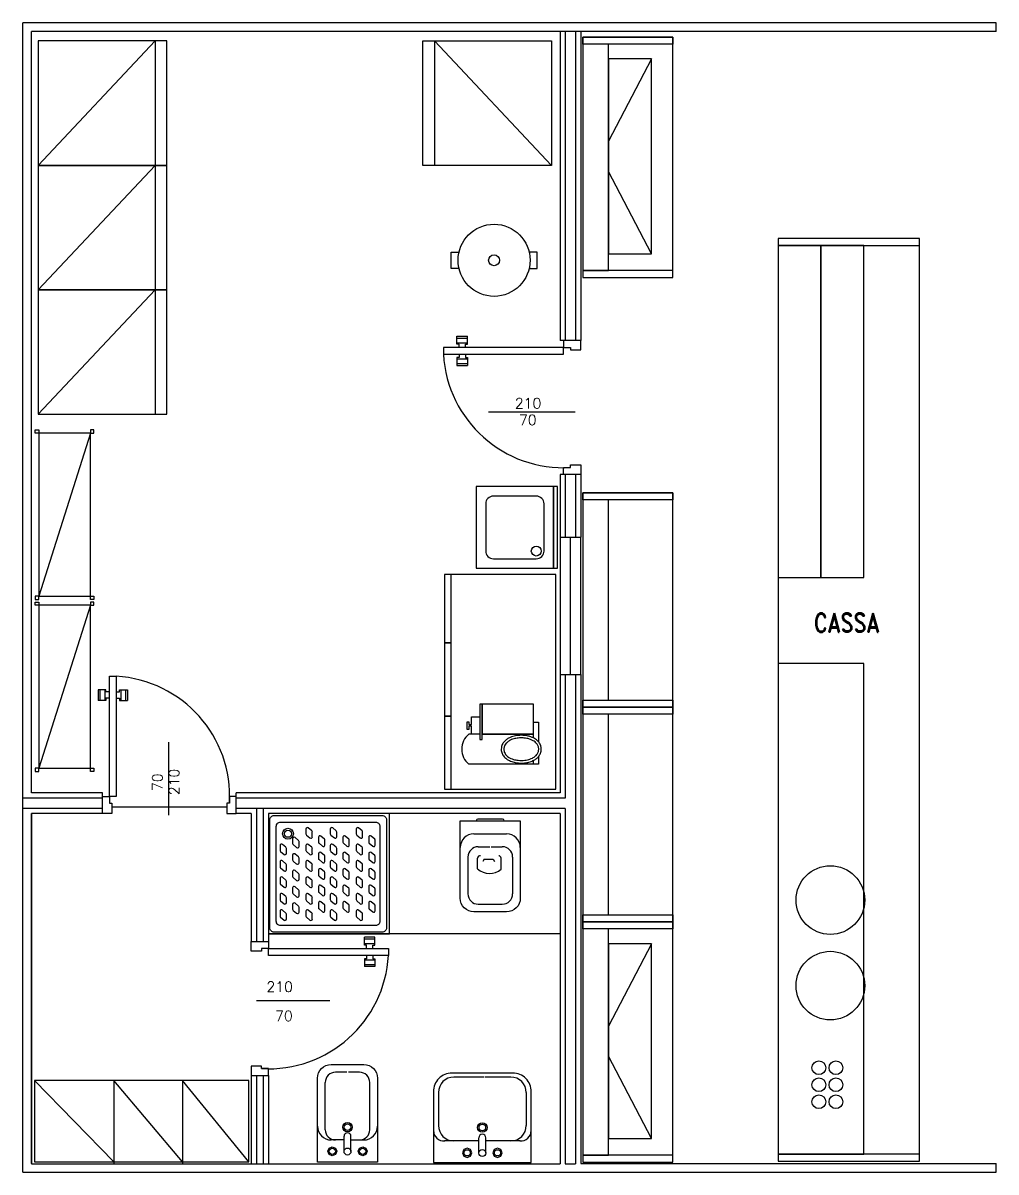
# Model space of a CAD drawing. Header units: millimetres. Extents: x 430 to 1641, y -109 to 560.
# Drawn here: x 430 to 998, y -109 to 560 of the extents above; entities that cross this region are included whole.
import ezdxf

# ---------------------------------------------------------------- set-up
doc = ezdxf.new("R2010")
doc.units = ezdxf.units.MM
for name, color, linetype in [('ARREDO-BAR', 165, 'Continuous'), ('MURI', 7, 'Continuous'), ('PORTE', 165, 'Continuous'), ('SANITARI', 185, 'Continuous')]:
    doc.layers.add(name, color=color, linetype=linetype)
doc.styles.add('ROMAND', font='ROMAND')
doc.styles.add('ROMANS', font='romans.shx')

msp = doc.modelspace()

# ---------------------------------------------------------------- linework, layer by layer
at = {"layer": 'ARREDO-BAR', "linetype": 'Continuous'}
for p, q in [((796.68, 539.03), (771.68, 491.05)), ((796.68, 425.51), (771.68, 473.48)), ((953, 434.4), (870.5, 434.4)), ((870.5, 434.4), (870.5, -103.1)), ((953, -103.1), (953, 434.4)), ((743.5, 260.5), (743.5, 180.5)), ((749.5, 180.5), (749.5, 260.5)), ((755.5, 180.5), (755.5, 260.5)), ((696.67, 145.66), (690.4, 145.66)), ((728.02, 145.66), (698.02, 145.66)), ((730.93, 128.16), (690.4, 128.16)), ((796.68, 23.59), (771.68, -24.38)), ((796.68, -89.93), (771.68, -41.95)), ((483.5, -103.55), (437.18, -56.2)), ((483.5, -56.2), (483.5, -104.72)), ((523.5, -103.55), (483.5, -56.2)), ((523.5, -56.2), (523.5, -104.72)), ((562.03, -103.55), (523.5, -56.2)), ((870.5, -103.1), (953, -103.1))]:
    msp.add_line(p, q, dxfattribs=at)
for points in [[(439.29, 477.02), (514.29, 477.02), (514.29, 549.52), (439.29, 549.52), (439.29, 477.02), (507.52, 549.52), (507.52, 477.02)], [(738.56, 477.02), (663.56, 477.02), (663.56, 549.52), (738.56, 549.52), (738.56, 477.02), (670.32, 549.52), (670.32, 477.02)], [(439.29, 404.52), (514.29, 404.52), (514.29, 477.02), (439.29, 477.02), (439.29, 404.52), (507.52, 477.02), (507.52, 404.52)], [(684.59, 416.94), (679.93, 416.94), (679.93, 426.52), (684.59, 426.52)], [(725.49, 416.94), (730.15, 416.94), (730.15, 426.52), (725.49, 426.52)], [(439.29, 332.02), (514.29, 332.02), (514.29, 404.52), (439.29, 404.52), (439.29, 332.02), (507.52, 404.52), (507.52, 332.02)], [(469.76, 321.05), (439.76, 321.05), (439.76, 226.05), (469.76, 226.05), (469.76, 321.05), (439.76, 226.05)], [(676.1, 113.65), (741.1, 113.65), (741.1, 238.65), (676.1, 238.65), (676.1, 113.65), (680.11, 113.65), (680.11, 238.65)], [(469.76, 220.8), (439.76, 220.8), (439.76, 125.8), (469.76, 125.8), (469.76, 220.8), (439.76, 125.8)], [(696.67, 145.66), (691.97, 145.66), (691.97, 150.36), (690.4, 150.36), (690.4, 148.35), (689.28, 148.35), (689.28, 152.82), (690.4, 152.82), (690.4, 151.25), (691.97, 151.25), (691.97, 155.73), (696.67, 155.73)], [(728.02, 143.44), (728.02, 152.6), (730.93, 152.6), (730.93, 141.2)], [(730.93, 132.63), (730.93, 128.16), (728.02, 128.16), (728.02, 130.38)]]:
    msp.add_lwpolyline(points, dxfattribs=at)
for points in [[(756.68, 411.75), (809.18, 411.75), (809.18, 551.75), (756.68, 551.75)], [(756.68, 551.75), (809.18, 551.75), (809.18, 547.68), (756.68, 547.68)], [(756.68, 415.82), (771.68, 415.82), (771.68, 547.68), (756.68, 547.68)], [(771.68, 425.51), (796.68, 425.51), (796.68, 539.03), (771.68, 539.03)], [(870.5, 430.31), (953, 430.31), (953, 434.4), (870.5, 434.4)], [(870.5, 236.9), (895.5, 236.9), (895.5, 430.31), (870.5, 430.31)], [(895.5, 236.9), (920.5, 236.9), (920.5, 430.31), (895.5, 430.31)], [(756.68, 411.75), (809.18, 411.75), (809.18, 415.82), (756.68, 415.82)], [(439.76, 321.05), (437.68, 321.05), (437.68, 322.9), (439.76, 322.9)], [(469.76, 321.05), (471.85, 321.05), (471.85, 322.9), (469.76, 322.9)], [(694.64, 242.36), (739.64, 242.36), (739.64, 289.86), (694.64, 289.86)], [(739.64, 242.36), (742.09, 242.36), (742.09, 289.9), (739.64, 289.9)], [(756.68, -103.69), (809.18, -103.69), (809.18, 286.31), (756.68, 286.31)], [(756.68, 286.31), (809.18, 286.31), (809.18, 282.24), (756.68, 282.24)], [(756.68, 165.39), (771.68, 165.39), (771.68, 282.24), (756.68, 282.24)], [(676.1, 198.79), (680.11, 198.79), (680.11, 238.65), (676.1, 238.65)], [(439.76, 226.05), (437.68, 226.05), (437.68, 224.19), (439.76, 224.19)], [(439.76, 220.8), (437.68, 220.8), (437.68, 222.65), (439.76, 222.65)], [(469.76, 226.05), (471.85, 226.05), (471.85, 224.19), (469.76, 224.19)], [(469.76, 220.8), (471.85, 220.8), (471.85, 222.65), (469.76, 222.65)], [(676.1, 156.22), (680.11, 156.22), (680.11, 198.79), (676.1, 198.79)], [(920.5, 186.9), (870.5, 186.9), (870.5, -99), (920.5, -99)], [(698.02, 163.16), (696.67, 163.16), (696.67, 142.53), (698.02, 142.53)], [(698.02, 145.66), (728.02, 145.66), (728.02, 163.16), (698.02, 163.16)], [(756.68, 165.39), (809.18, 165.39), (809.18, 161.31), (756.68, 161.31)], [(756.68, 161.31), (809.18, 161.31), (809.18, 157.24), (756.68, 157.24)], [(676.1, 113.65), (680.11, 113.65), (680.11, 156.22), (676.1, 156.22)], [(756.68, 40.39), (771.68, 40.39), (771.68, 157.24), (756.68, 157.24)], [(439.76, 125.8), (437.68, 125.8), (437.68, 123.94), (439.76, 123.94)], [(469.76, 125.8), (471.85, 125.8), (471.85, 123.94), (469.76, 123.94)], [(756.68, 40.39), (809.18, 40.39), (809.18, 36.31), (756.68, 36.31)], [(756.68, 36.31), (809.18, 36.31), (809.18, 32.24), (756.68, 32.24)], [(756.68, -99.61), (771.68, -99.61), (771.68, 32.24), (756.68, 32.24)], [(771.68, -89.93), (796.68, -89.93), (796.68, 23.59), (771.68, 23.59)], [(562.03, -103.55), (562.03, -56.2), (437.18, -56.2), (437.18, -103.55)], [(756.68, -103.69), (809.18, -103.69), (809.18, -99.61), (756.68, -99.61)], [(870.5, -103.1), (953, -103.1), (953, -99), (870.5, -99)]]:
    msp.add_lwpolyline(points, close=True, dxfattribs=at)
msp.add_lwpolyline([(704.64, 247.86), (729.64, 247.86, 0.414214), (734.14, 252.36), (734.14, 279.86, 0.414214), (729.64, 284.36), (704.64, 284.36, 0.414214), (700.14, 279.86), (700.14, 252.36, 0.414214)], format="xyb", close=True, dxfattribs=at)
for centre, radius in [((705.04, 421.73), 21), ((705.04, 421.73), 3.17), ((729.64, 252.36), 2.92), ((901.02, 49), 20), ((901.02, -0.84), 20), ((894.3, -48.66), 4), ((904.22, -48.66), 4), ((894.3, -58.56), 4), ((904.22, -58.56), 4), ((894.3, -68.47), 4), ((904.22, -68.47), 4)]:
    msp.add_circle(centre, radius, dxfattribs=at)
msp.add_arc((697.28, 136.91), 11.13, 128.1428, 231.8572, dxfattribs=at)
for points, knots in [([(709.21, 136.91), (709.21, 137.47), (709.29, 138.01), (709.53, 138.93), (709.67, 139.31), (710, 140.01), (710.2, 140.34), (710.61, 140.94), (710.84, 141.22), (711.31, 141.72), (711.55, 141.95), (712.08, 142.4), (712.36, 142.61), (712.93, 142.99), (713.23, 143.17), (713.82, 143.49), (714.13, 143.63), (714.94, 143.98), (715.46, 144.16), (716.52, 144.47), (717.06, 144.6), (718.69, 144.9), (719.82, 145), (722.06, 144.99), (723.19, 144.89), (725.03, 144.53), (725.77, 144.34), (727, 143.91), (727.51, 143.7), (728.41, 143.24), (728.8, 143.02), (729.56, 142.5), (729.93, 142.21), (730.64, 141.54), (730.98, 141.17), (731.47, 140.48), (731.65, 140.2), (731.96, 139.6), (732.1, 139.28), (732.3, 138.69), (732.37, 138.42), (732.47, 137.91), (732.5, 137.67), (732.54, 137.2), (732.55, 136.97), (732.54, 136.54), (732.52, 136.34), (732.47, 135.95), (732.44, 135.76), (732.36, 135.39), (732.31, 135.2), (732.15, 134.67), (732, 134.33), (731.68, 133.69), (731.5, 133.39), (731.11, 132.84), (730.9, 132.59), (730.44, 132.08), (730.18, 131.84), (729.66, 131.4), (729.39, 131.2), (728.83, 130.83), (728.55, 130.66), (727.9, 130.31), (727.53, 130.14), (726.77, 129.83), (726.39, 129.69), (725.15, 129.31), (724.27, 129.12), (722.49, 128.87), (721.58, 128.82), (719.77, 128.84), (718.87, 128.91), (717.09, 129.2), (716.22, 129.41), (714.92, 129.85), (714.46, 130.04), (713.56, 130.46), (713.12, 130.71), (712.39, 131.19), (712.09, 131.41), (711.5, 131.91), (711.22, 132.18), (710.68, 132.79), (710.43, 133.12), (710.02, 133.78), (709.86, 134.09), (709.58, 134.76), (709.46, 135.12), (709.27, 135.94), (709.21, 136.42), (709.21, 136.91)], [0, 0, 0, 0, 0.131801, 0.131801, 0.232233, 0.232233, 0.332665, 0.332665, 0.433097, 0.433097, 0.533529, 0.533529, 0.642792, 0.642792, 0.752055, 0.752055, 0.861318, 0.861318, 1.040337, 1.040337, 1.219356, 1.219356, 1.577395, 1.577395, 1.935434, 1.935434, 2.183051, 2.183051, 2.361651, 2.361651, 2.50707, 2.50707, 2.652488, 2.652488, 2.797907, 2.797907, 2.886219, 2.886219, 2.974531, 2.974531, 3.042972, 3.042972, 3.099559, 3.099559, 3.156146, 3.156146, 3.202676, 3.202676, 3.249206, 3.249206, 3.295735, 3.295735, 3.388795, 3.388795, 3.481855, 3.481855, 3.574914, 3.574914, 3.679939, 3.679939, 3.784964, 3.784964, 3.889989, 3.889989, 4.023279, 4.023279, 4.15657, 4.15657, 4.445286, 4.445286, 4.734002, 4.734002, 5.022717, 5.022717, 5.311433, 5.311433, 5.472813, 5.472813, 5.634193, 5.634193, 5.750728, 5.750728, 5.867262, 5.867262, 5.983796, 5.983796, 6.075806, 6.075806, 6.167815, 6.167815, 6.283185, 6.283185, 6.283185, 6.283185]), ([(710.71, 136.91), (710.71, 137.26), (710.75, 137.6), (710.88, 138.18), (710.95, 138.41), (711.12, 138.86), (711.22, 139.07), (711.54, 139.67), (711.79, 140.01), (712.29, 140.58), (712.53, 140.82), (713.03, 141.24), (713.3, 141.44), (714.28, 142.07), (715.05, 142.43), (716.67, 142.98), (717.53, 143.18), (719.3, 143.45), (720.21, 143.5), (722.15, 143.48), (723.18, 143.37), (724.89, 143.02), (725.59, 142.83), (726.8, 142.37), (727.32, 142.13), (728.18, 141.63), (728.55, 141.38), (729.23, 140.83), (729.55, 140.51), (730.01, 139.95), (730.17, 139.72), (730.48, 139.21), (730.61, 138.93), (730.84, 138.35), (730.92, 138.04), (731.03, 137.39), (731.05, 137.06), (731.03, 136.47), (731, 136.2), (730.89, 135.68), (730.82, 135.43), (730.62, 134.92), (730.5, 134.66), (730.23, 134.19), (730.08, 133.96), (729.68, 133.46), (729.42, 133.19), (728.88, 132.7), (728.6, 132.48), (728, 132.08), (727.69, 131.9), (726.92, 131.51), (726.45, 131.31), (725.47, 130.97), (724.97, 130.83), (723.94, 130.6), (723.41, 130.51), (721.63, 130.3), (720.35, 130.29), (718.14, 130.52), (717.19, 130.7), (715.77, 131.14), (715.26, 131.33), (714.28, 131.77), (713.81, 132.04), (713.07, 132.55), (712.78, 132.78), (712.23, 133.3), (711.97, 133.58), (711.5, 134.21), (711.3, 134.56), (711.04, 135.15), (710.96, 135.36), (710.84, 135.8), (710.79, 136.03), (710.73, 136.48), (710.71, 136.69), (710.71, 136.91)], [0, 0, 0, 0, 0.108485, 0.108485, 0.186587, 0.186587, 0.264689, 0.264689, 0.413167, 0.413167, 0.534942, 0.534942, 0.656716, 0.656716, 0.970478, 0.970478, 1.28424, 1.28424, 1.598001, 1.598001, 1.956485, 1.956485, 2.218183, 2.218183, 2.429681, 2.429681, 2.592193, 2.592193, 2.754704, 2.754704, 2.851436, 2.851436, 2.954222, 2.954222, 3.057007, 3.057007, 3.159792, 3.159792, 3.244203, 3.244203, 3.328613, 3.328613, 3.421689, 3.421689, 3.514765, 3.514765, 3.648296, 3.648296, 3.781828, 3.781828, 3.915359, 3.915359, 4.10398, 4.10398, 4.292602, 4.292602, 4.481223, 4.481223, 4.917905, 4.917905, 5.257175, 5.257175, 5.456629, 5.456629, 5.656083, 5.656083, 5.793411, 5.793411, 5.930738, 5.930738, 6.068066, 6.068066, 6.141658, 6.141658, 6.21525, 6.21525, 6.283185, 6.283185, 6.283185, 6.283185])]:
    msp.add_open_spline(points, degree=3, knots=knots, dxfattribs=at)
at = {"layer": 'MURI', "linetype": 'Continuous'}
for p, q in [((430.5, -109.42), (430.5, 559.99)), ((435.5, 111.41), (435.5, 554.99)), ((435.5, 111.41), (435.5, 554.99)), ((743.5, 554.99), (743.5, 374.99)), ((743.5, 554.99), (743.5, 374.99)), ((746.5, 554.99), (746.5, 374.99)), ((752.5, 554.99), (752.5, 374.99)), ((755.5, 554.99), (755.5, 374.99)), ((755.5, 554.99), (755.5, 374.99)), ((743.5, 296.99), (743.5, 260.5)), ((746.5, 296.99), (746.5, 260.5)), ((752.5, 296.99), (752.5, 260.5)), ((755.5, 296.99), (755.5, 260.5)), ((755.5, 296.99), (755.5, 260.5)), ((743.5, 260.5), (755.5, 260.5)), ((743.5, 180.5), (755.5, 180.5)), ((743.5, 180.5), (743.5, 111.41)), ((746.5, 180.5), (746.5, 108.41)), ((752.5, 180.5), (752.5, -104.72)), ((755.5, 180.5), (755.5, -104.42)), ((755.5, 180.5), (755.5, -104.42)), ((476.83, 108.41), (430.5, 108.41)), ((430.5, 108.41), (430.5, 108.41)), ((476.83, 111.41), (435.5, 111.41)), ((476.83, 111.41), (435.5, 111.41)), ((743.5, 111.41), (554.83, 111.41)), ((743.5, 111.41), (554.83, 111.41)), ((746.5, 108.41), (554.83, 108.41)), ((476.83, 102.41), (430.5, 102.41)), ((430.5, 102.41), (430.5, 102.41)), ((746.5, 102.41), (554.83, 102.41)), ((566.5, 102.41), (566.5, 24.8)), ((570.5, 102.41), (570.5, 24.8)), ((746.5, 102.41), (746.5, -104.72)), ((435.5, -104.48), (435.5, 99.41)), ((435.5, 99.41), (435.5, -104.72)), ((476.83, 99.41), (435.5, 99.41)), ((435.5, 99.41), (435.5, -104.72)), ((563.5, 99.41), (554.83, 99.41)), ((563.5, 99.41), (563.5, 24.8)), ((743.5, 99.41), (573.5, 99.41)), ((573.5, 99.41), (573.5, 24.8)), ((743.5, 99.41), (743.5, -104.72)), ((563.5, -53.2), (563.5, -104.72)), ((566.5, -53.2), (566.5, -104.72)), ((570.5, -53.2), (570.5, -104.72)), ((573.5, -53.2), (573.5, -104.72)), ((435.5, -104.72), (743.5, -104.72))]:
    msp.add_line(p, q, dxfattribs=at)
at = {"layer": 'MURI', "linetype": 'ByBlock'}
for p, q in [((997.55, 559.99), (430.5, 559.99)), ((997.55, 554.99), (435.5, 554.99)), ((755.5, 374.99), (743.5, 374.99)), ((755.5, 374.99), (745.5, 374.99)), ((755.5, 296.99), (743.5, 296.99)), ((755.5, 296.99), (745.5, 296.99)), ((476.83, 99.41), (476.83, 111.41)), ((554.83, 99.41), (554.83, 111.41)), ((563.5, 24.8), (573.5, 24.8)), ((563.5, -53.2), (573.5, -53.2))]:
    msp.add_line(p, q, dxfattribs=at)
at = {"layer": 'MURI'}
for p, q in [((997.55, 554.99), (997.55, 559.99)), ((746.5, -104.72), (752.5, -104.72)), ((755.5, -104.42), (997.55, -104.42)), ((997.55, -109.42), (997.55, -104.42)), ((430.5, -109.42), (997.55, -109.42))]:
    msp.add_line(p, q, dxfattribs=at)
at = {"layer": 'PORTE', "linetype": 'Continuous'}
for p, q in [((683.38, 372.96), (683.38, 377.5)), ((683.38, 377.5), (689.56, 377.5)), ((683.38, 376.46), (689.56, 376.46)), ((689.56, 372.96), (689.56, 377.5)), ((683.38, 373.7), (689.56, 373.7)), ((684.65, 372.96), (683.38, 372.96)), ((684.65, 370.99), (684.65, 372.96)), ((688.29, 372.96), (689.56, 372.96)), ((688.29, 370.99), (688.29, 372.96)), ((684.65, 365.02), (683.38, 365.02)), ((683.38, 365.02), (683.38, 360.48)), ((683.38, 364.28), (689.56, 364.28)), ((683.38, 361.52), (689.56, 361.52)), ((684.65, 366.99), (684.65, 365.02)), ((688.29, 366.99), (688.29, 365.02)), ((688.29, 365.02), (689.56, 365.02)), ((689.56, 365.02), (689.56, 360.48)), ((683.38, 360.48), (689.56, 360.48)), ((752.35, 333.16), (701.72, 333.16)), ((478.86, 171.52), (474.32, 171.52)), ((474.32, 171.52), (474.32, 165.34)), ((475.36, 171.52), (475.36, 165.34)), ((478.12, 171.52), (478.12, 165.34)), ((478.86, 170.25), (478.86, 171.52)), ((480.83, 170.25), (478.86, 170.25)), ((484.83, 170.25), (486.81, 170.25)), ((486.81, 170.25), (486.81, 171.52)), ((486.81, 171.52), (491.34, 171.52)), ((487.54, 171.52), (487.54, 165.34)), ((490.3, 171.52), (490.3, 165.34)), ((491.34, 171.52), (491.34, 165.34)), ((478.86, 165.34), (474.32, 165.34)), ((478.86, 166.61), (478.86, 165.34)), ((480.83, 166.61), (478.86, 166.61)), ((484.83, 166.61), (486.81, 166.61)), ((486.81, 166.61), (486.81, 165.34)), ((486.81, 165.34), (491.34, 165.34)), ((515.34, 141.01), (515.34, 98.38)), ((482.33, 103.4), (549.33, 103.4)), ((629.43, 22.78), (629.43, 27.31)), ((635.61, 27.31), (629.43, 27.31)), ((635.61, 22.78), (635.61, 27.31)), ((635.61, 26.27), (629.43, 26.27)), ((635.61, 23.51), (629.43, 23.51)), ((630.7, 22.78), (629.43, 22.78)), ((630.7, 20.8), (630.7, 22.78)), ((634.34, 22.78), (635.61, 22.78)), ((634.34, 20.8), (634.34, 22.78)), ((630.7, 14.83), (629.43, 14.83)), ((629.43, 14.83), (629.43, 10.29)), ((635.61, 14.09), (629.43, 14.09)), ((630.7, 16.8), (630.7, 14.83)), ((634.34, 16.8), (634.34, 14.83)), ((634.34, 14.83), (635.61, 14.83)), ((635.61, 14.83), (635.61, 10.29)), ((635.61, 11.33), (629.43, 11.33)), ((635.61, 10.29), (629.43, 10.29)), ((566.64, -9.45), (609.27, -9.45))]:
    msp.add_line(p, q, dxfattribs=at)
at = {"layer": 'PORTE', "linetype": 'ByBlock'}
for p, q in [((476.83, 99.41), (476.83, 109.41)), ((554.83, 99.41), (554.83, 109.41)), ((563.5, 24.8), (573.5, 24.8)), ((563.5, -53.2), (573.5, -53.2))]:
    msp.add_line(p, q, dxfattribs=at)
at = {"layer": 'PORTE'}
for points in [[(745.5, 374.99), (745.5, 374.99), (745.5, 374.99), (745.5, 374.99), (745.5, 374.99), (745.5, 370.99), (749.5, 370.99), (749.5, 369.49), (755.5, 369.49), (755.5, 374.99), (755.5, 374.99), (755.5, 374.99), (755.5, 374.99), (755.5, 374.99)], [(745.5, 296.99), (745.5, 296.99), (745.5, 296.99), (745.5, 296.99), (745.5, 296.99), (745.5, 300.99), (749.5, 300.99), (749.5, 302.49), (755.5, 302.49), (755.5, 296.99), (755.5, 296.99), (755.5, 296.99), (755.5, 296.99), (755.5, 296.99)], [(476.83, 109.41), (476.83, 109.41), (476.83, 109.41), (476.83, 109.41), (476.83, 109.41), (480.83, 109.41), (480.83, 105.41), (482.33, 105.41), (482.33, 99.41), (476.83, 99.41), (476.83, 99.41), (476.83, 99.41), (476.83, 99.41), (476.83, 99.41)], [(554.83, 109.41), (554.83, 109.41), (554.83, 109.41), (554.83, 109.41), (554.83, 109.41), (550.83, 109.41), (550.83, 105.41), (549.33, 105.41), (549.33, 99.41), (554.83, 99.41), (554.83, 99.41), (554.83, 99.41), (554.83, 99.41), (554.83, 99.41)], [(573.5, 24.8), (573.5, 24.8), (573.5, 24.8), (573.5, 24.8), (573.5, 24.8), (573.5, 20.8), (569.5, 20.8), (569.5, 19.3), (563.5, 19.3), (563.5, 24.8), (563.5, 24.8), (563.5, 24.8), (563.5, 24.8), (563.5, 24.8)], [(573.5, -53.2), (573.5, -53.2), (573.5, -53.2), (573.5, -53.2), (573.5, -53.2), (573.5, -49.2), (569.5, -49.2), (569.5, -47.7), (563.5, -47.7), (563.5, -53.2), (563.5, -53.2), (563.5, -53.2), (563.5, -53.2), (563.5, -53.2)]]:
    msp.add_lwpolyline(points, dxfattribs=at)
for points in [[(745.5, 370.99), (675.5, 370.99), (675.5, 366.99), (745.5, 366.99)], [(480.83, 109.41), (480.83, 179.41), (484.83, 179.41), (484.83, 109.41)], [(573.5, 20.8), (643.5, 20.8), (643.5, 16.8), (573.5, 16.8)]]:
    msp.add_lwpolyline(points, close=True, dxfattribs=at)
for centre, start, end in [((745.5, 370.99), 183.27049, 273.27049), ((480.83, 109.41), 356.72951, 86.72951), ((573.5, 20.8), 266.72951, 356.72951)]:
    msp.add_arc(centre, 70.11, start, end, dxfattribs=at)
at = {"layer": 'SANITARI'}
for p, q in [((709.99, 96.16), (695.66, 96.16)), ((595.38, 90.35), (595.38, 87.53)), ((598.81, 89.31), (596.77, 91.01)), ((599.12, 85.83), (599.12, 88.65)), ((609.61, 90.35), (609.61, 87.53)), ((613.05, 89.31), (611.01, 91.01)), ((613.35, 85.83), (613.35, 88.65)), ((624.68, 90.35), (624.68, 87.53)), ((628.12, 89.31), (626.08, 91.01)), ((628.42, 85.83), (628.42, 88.65)), ((693.33, 87.6), (712.32, 87.6)), ((580.31, 80.78), (580.31, 77.97)), ((583.74, 79.74), (581.7, 81.44)), ((587.63, 84.76), (587.63, 81.95)), ((587.94, 81.29), (589.98, 79.59)), ((591.07, 83.72), (589.03, 85.42)), ((591.37, 80.25), (591.37, 83.06)), ((595.38, 80.78), (595.38, 77.97)), ((595.68, 86.88), (597.72, 85.18)), ((598.81, 79.74), (596.77, 81.44)), ((602.7, 85.6), (602.7, 82.78)), ((603.01, 82.13), (605.05, 80.43)), ((606.14, 84.56), (604.1, 86.26)), ((606.44, 81.08), (606.44, 83.9)), ((609.61, 80.78), (609.61, 77.97)), ((609.92, 86.88), (611.96, 85.18)), ((613.05, 79.74), (611.01, 81.44)), ((616.94, 85.6), (616.94, 82.78)), ((617.24, 82.13), (619.28, 80.43)), ((620.37, 84.56), (618.33, 86.26)), ((620.68, 81.08), (620.68, 83.9)), ((624.68, 80.78), (624.68, 77.97)), ((624.99, 86.88), (627.03, 85.18)), ((628.12, 79.74), (626.08, 81.44)), ((632.01, 85.6), (632.01, 82.78)), ((632.32, 82.13), (634.36, 80.43)), ((635.45, 84.56), (633.41, 86.26)), ((635.75, 81.08), (635.75, 83.9)), ((580.61, 77.31), (582.65, 75.61)), ((584.04, 76.27), (584.04, 79.08)), ((587.63, 75.2), (587.63, 72.38)), ((591.07, 74.15), (589.03, 75.85)), ((595.68, 77.31), (597.72, 75.61)), ((599.12, 76.27), (599.12, 79.08)), ((602.7, 76.03), (602.7, 73.22)), ((606.14, 74.99), (604.1, 76.69)), ((606.44, 71.52), (606.44, 74.33)), ((609.92, 77.31), (611.96, 75.61)), ((613.35, 76.27), (613.35, 79.08)), ((616.94, 76.03), (616.94, 73.22)), ((620.37, 74.99), (618.33, 76.69)), ((620.68, 71.52), (620.68, 74.33)), ((624.99, 77.31), (627.03, 75.61)), ((628.42, 76.27), (628.42, 79.08)), ((632.01, 76.03), (632.01, 73.22)), ((635.45, 74.99), (633.41, 76.69)), ((635.75, 71.52), (635.75, 74.33)), ((689.83, 74.1), (689.83, 52.6)), ((695.83, 80.1), (702.56, 80.1)), ((703.38, 80.1), (709.82, 80.1)), ((715.82, 74.1), (715.82, 52.6)), ((580.31, 71.22), (580.31, 68.4)), ((580.61, 67.74), (582.65, 66.04)), ((583.74, 70.17), (581.7, 71.87)), ((584.04, 66.7), (584.04, 69.52)), ((587.94, 71.72), (589.98, 70.02)), ((591.37, 70.68), (591.37, 73.5)), ((595.38, 71.22), (595.38, 68.4)), ((595.68, 67.74), (597.72, 66.04)), ((598.81, 70.17), (596.77, 71.87)), ((599.12, 66.7), (599.12, 69.52)), ((603.01, 72.56), (605.05, 70.86)), ((606.14, 65.42), (604.1, 67.12)), ((609.61, 71.22), (609.61, 68.4)), ((609.92, 67.74), (611.96, 66.04)), ((613.05, 70.17), (611.01, 71.87)), ((613.35, 66.7), (613.35, 69.52)), ((617.24, 72.56), (619.28, 70.86)), ((620.37, 65.42), (618.33, 67.12)), ((624.68, 71.22), (624.68, 68.4)), ((624.99, 67.74), (627.03, 66.04)), ((628.12, 70.17), (626.08, 71.87)), ((628.42, 66.7), (628.42, 69.52)), ((632.32, 72.56), (634.36, 70.86)), ((635.45, 65.42), (633.41, 67.12)), ((695.31, 67.24), (695.31, 73.49)), ((699.33, 72.88), (698.46, 71.52)), ((699.33, 72.88), (704.57, 72.88)), ((704.57, 72.88), (705.29, 71.41)), ((709.13, 67), (709.13, 73.62)), ((580.31, 61.65), (580.31, 58.83)), ((583.74, 60.6), (581.7, 62.3)), ((587.63, 65.63), (587.63, 62.81)), ((587.94, 62.16), (589.98, 60.46)), ((591.07, 64.58), (589.03, 66.28)), ((591.37, 61.11), (591.37, 63.93)), ((595.38, 61.65), (595.38, 58.83)), ((598.81, 60.6), (596.77, 62.3)), ((602.7, 66.47), (602.7, 63.65)), ((603.01, 62.99), (605.05, 61.29)), ((606.44, 61.95), (606.44, 64.77)), ((609.61, 61.65), (609.61, 58.83)), ((613.05, 60.6), (611.01, 62.3)), ((616.94, 66.47), (616.94, 63.65)), ((617.24, 62.99), (619.28, 61.29)), ((620.68, 61.95), (620.68, 64.77)), ((624.68, 61.65), (624.68, 58.83)), ((628.12, 60.6), (626.08, 62.3)), ((632.01, 66.47), (632.01, 63.65)), ((632.32, 62.99), (634.36, 61.29)), ((635.75, 61.95), (635.75, 64.77)), ((580.61, 58.18), (582.65, 56.48)), ((584.04, 57.13), (584.04, 59.95)), ((587.63, 56.06), (587.63, 53.24)), ((591.07, 55.01), (589.03, 56.71)), ((591.37, 51.54), (591.37, 54.36)), ((595.68, 58.18), (597.72, 56.48)), ((599.12, 57.13), (599.12, 59.95)), ((602.7, 56.9), (602.7, 54.08)), ((606.14, 55.85), (604.1, 57.55)), ((606.44, 52.38), (606.44, 55.2)), ((609.92, 58.18), (611.96, 56.48)), ((613.35, 57.13), (613.35, 59.95)), ((616.94, 56.9), (616.94, 54.08)), ((620.37, 55.85), (618.33, 57.55)), ((620.68, 52.38), (620.68, 55.2)), ((624.99, 58.18), (627.03, 56.48)), ((628.42, 57.13), (628.42, 59.95)), ((632.01, 56.9), (632.01, 54.08)), ((635.45, 55.85), (633.41, 57.55)), ((635.75, 52.38), (635.75, 55.2)), ((580.31, 52.08), (580.31, 49.26)), ((580.61, 48.61), (582.65, 46.91)), ((583.74, 51.03), (581.7, 52.73)), ((584.04, 47.56), (584.04, 50.38)), ((587.94, 52.59), (589.98, 50.89)), ((591.07, 45.44), (589.03, 47.14)), ((595.38, 52.08), (595.38, 49.26)), ((595.68, 48.61), (597.72, 46.91)), ((598.81, 51.03), (596.77, 52.73)), ((599.12, 47.56), (599.12, 50.38)), ((602.7, 47.33), (602.7, 44.51)), ((603.01, 53.43), (605.05, 51.73)), ((606.14, 46.28), (604.1, 47.98)), ((609.61, 52.08), (609.61, 49.26)), ((609.92, 48.61), (611.96, 46.91)), ((613.05, 51.03), (611.01, 52.73)), ((613.35, 47.56), (613.35, 50.38)), ((616.94, 47.33), (616.94, 44.51)), ((617.24, 53.43), (619.28, 51.73)), ((620.37, 46.28), (618.33, 47.98)), ((624.68, 52.08), (624.68, 49.26)), ((624.99, 48.61), (627.03, 46.91)), ((628.12, 51.03), (626.08, 52.73)), ((628.42, 47.56), (628.42, 50.38)), ((632.01, 47.33), (632.01, 44.51)), ((632.32, 53.43), (634.36, 51.73)), ((635.45, 46.28), (633.41, 47.98)), ((580.31, 42.51), (580.31, 39.69)), ((583.74, 41.46), (581.7, 43.16)), ((584.04, 37.99), (584.04, 40.81)), ((587.63, 46.49), (587.63, 43.67)), ((587.94, 43.02), (589.98, 41.32)), ((591.37, 41.97), (591.37, 44.79)), ((595.38, 42.51), (595.38, 39.69)), ((598.81, 41.46), (596.77, 43.16)), ((599.12, 37.99), (599.12, 40.81)), ((603.01, 43.86), (605.05, 42.16)), ((606.44, 42.81), (606.44, 45.63)), ((609.61, 42.51), (609.61, 39.69)), ((613.05, 41.46), (611.01, 43.16)), ((613.35, 37.99), (613.35, 40.81)), ((617.24, 43.86), (619.28, 42.16)), ((620.68, 42.81), (620.68, 45.63)), ((624.68, 42.51), (624.68, 39.69)), ((628.12, 41.46), (626.08, 43.16)), ((628.42, 37.99), (628.42, 40.81)), ((632.32, 43.86), (634.36, 42.16)), ((635.75, 42.81), (635.75, 45.63)), ((695.83, 46.6), (709.82, 46.6)), ((580.61, 39.04), (582.65, 37.34)), ((595.68, 39.04), (597.72, 37.34)), ((609.92, 39.04), (611.96, 37.34)), ((624.99, 39.04), (627.03, 37.34)), ((743.5, 29.41), (573.5, 29.41)), ((619.22, -51.27), (612.62, -51.27)), ((626.61, -51.27), (620.13, -51.27)), ((606.62, -84.76), (606.62, -57.27)), ((632.61, -84.76), (632.61, -57.27)), ((699.34, -54.09), (681.62, -54.09)), ((714.77, -54.09), (699.78, -54.09)), ((672.62, -63.09), (672.62, -82.31)), ((723.77, -63.09), (723.77, -82.31)), ((617.58, -90.76), (610.03, -90.76)), ((617.58, -97.48), (617.58, -88.58)), ((621.65, -97.48), (621.65, -88.58)), ((621.65, -90.76), (629.2, -90.76)), ((696.16, -91.31), (676.21, -91.31)), ((696.16, -98.35), (696.16, -89.45)), ((700.23, -98.35), (700.23, -89.45)), ((720.21, -91.31), (700.23, -91.31))]:
    msp.add_line(p, q, dxfattribs=at)
msp.add_lwpolyline([(573.5, 29.41), (644.04, 29.41), (644.04, 99.41)], dxfattribs=at)
for points in [[(576.84, 98.31), (639.78, 98.31, -0.414214), (642.33, 95.76), (642.33, 32.82, -0.414214), (639.78, 30.27), (576.84, 30.27, -0.414214), (574.29, 32.82), (574.29, 95.76, -0.414214)], [(580.67, 94.49), (635.95, 94.49, -0.414214), (638.5, 91.93), (638.5, 36.65, -0.414214), (635.95, 34.1), (580.67, 34.1, -0.414214), (578.12, 36.65), (578.12, 91.93, -0.414214)], [(637.11, -103.77), (602.12, -103.77), (602.12, -54.77, -0.414214), (610.12, -46.77), (629.11, -46.77, -0.414214), (637.11, -54.77)]]:
    msp.add_lwpolyline(points, format="xyb", close=True, dxfattribs=at)
for points in [[(685.33, 50.1), (685.33, 95.1), (720.32, 95.1), (720.32, 50.1, -0.414214), (712.32, 42.1), (693.33, 42.1, -0.414214), (685.33, 50.1)], [(669.69, -62.61), (669.69, -103.81), (726.7, -103.81), (726.7, -62.61, 0.414214), (715.9, -51.81), (680.49, -51.81, 0.414214), (669.69, -62.61, 1)]]:
    msp.add_lwpolyline(points, format="xyb", dxfattribs=at)
for points in [[(610.77, -100.05), (608.87, -99.27), (608.08, -97.37), (608.87, -95.47), (610.77, -94.69), (612.66, -95.47), (613.45, -97.37), (612.66, -99.27)], [(628.47, -100.05), (626.57, -99.27), (625.78, -97.37), (626.57, -95.47), (628.47, -94.69), (630.36, -95.47), (631.15, -97.37), (630.36, -99.27)], [(689.34, -100.93), (691.24, -100.14), (692.03, -98.24), (691.24, -96.35), (689.34, -95.56), (687.45, -96.35), (686.66, -98.24), (687.45, -100.14)], [(707.04, -100.93), (708.94, -100.14), (709.73, -98.24), (708.94, -96.35), (707.04, -95.56), (705.15, -96.35), (704.36, -98.24), (705.15, -100.14)]]:
    msp.add_lwpolyline(points, close=True, dxfattribs=at)
for centre, radius in [((584.93, 87.67), 3.15), ((584.93, 87.67), 2.08), ((619.62, -83.28), 2.77), ((619.62, -83.28), 1.94), ((698.19, -83.52), 2.77), ((698.19, -83.52), 1.94), ((610.77, -97.37), 1.83), ((619.62, -97.48), 2.03), ((628.47, -97.37), 1.83), ((689.34, -98.24), 1.83), ((698.19, -98.35), 2.03), ((707.04, -98.24), 1.83)]:
    msp.add_circle(centre, radius, dxfattribs=at)
for centre, radius, start, end in [((695.66, 95.16), 1, 90, 180), ((709.99, 95.16), 1, 0, 90), ((596.23, 90.35), 0.851, 50.17541, 180), ((596.23, 87.53), 0.851, 180, 230.17541), ((598.27, 88.65), 0.851, 0, 50.17541), ((610.46, 90.35), 0.851, 50.17541, 180), ((610.46, 87.53), 0.851, 180, 230.17541), ((612.5, 88.65), 0.851, 0, 50.17541), ((625.54, 90.35), 0.851, 50.17541, 180), ((625.54, 87.53), 0.851, 180, 230.17541), ((627.57, 88.65), 0.851, 0, 50.17541), ((693.33, 79.6), 8, 90, 180), ((712.32, 79.6), 8, 0, 90), ((581.16, 80.78), 0.851, 50.17541, 180), ((588.48, 84.76), 0.851, 50.17541, 180), ((588.48, 81.95), 0.851, 180, 230.17541), ((590.52, 83.06), 0.851, 0, 50.17541), ((596.23, 80.78), 0.851, 50.17541, 180), ((598.27, 85.83), 0.851, 230.17541, 0), ((603.55, 85.6), 0.851, 50.17541, 180), ((603.55, 82.78), 0.851, 180, 230.17541), ((605.59, 81.08), 0.851, 230.17541, 0), ((605.59, 83.9), 0.851, 0, 50.17541), ((610.46, 80.78), 0.851, 50.17541, 180), ((612.5, 85.83), 0.851, 230.17541, 0), ((617.79, 85.6), 0.851, 50.17541, 180), ((617.79, 82.78), 0.851, 180, 230.17541), ((619.83, 81.08), 0.851, 230.17541, 0), ((619.83, 83.9), 0.851, 0, 50.17541), ((625.54, 80.78), 0.851, 50.17541, 180), ((627.57, 85.83), 0.851, 230.17541, 0), ((632.86, 85.6), 0.851, 50.17541, 180), ((632.86, 82.78), 0.851, 180, 230.17541), ((634.9, 81.08), 0.851, 230.17541, 0), ((634.9, 83.9), 0.851, 0, 50.17541), ((581.16, 77.97), 0.851, 180, 230.17541), ((583.19, 76.27), 0.851, 230.17541, 0), ((583.19, 79.08), 0.851, 0, 50.17541), ((588.48, 75.2), 0.851, 50.17541, 180), ((590.52, 80.25), 0.851, 230.17541, 0), ((590.52, 73.5), 0.851, 0, 50.17541), ((596.23, 77.97), 0.851, 180, 230.17541), ((598.27, 76.27), 0.851, 230.17541, 0), ((598.27, 79.08), 0.851, 0, 50.17541), ((603.55, 76.03), 0.851, 50.17541, 180), ((605.59, 74.33), 0.851, 0, 50.17541), ((610.46, 77.97), 0.851, 180, 230.17541), ((612.5, 76.27), 0.851, 230.17541, 0), ((612.5, 79.08), 0.851, 0, 50.17541), ((617.79, 76.03), 0.851, 50.17541, 180), ((619.83, 74.33), 0.851, 0, 50.17541), ((625.54, 77.97), 0.851, 180, 230.17541), ((627.57, 76.27), 0.851, 230.17541, 0), ((627.57, 79.08), 0.851, 0, 50.17541), ((632.86, 76.03), 0.851, 50.17541, 180), ((634.9, 74.33), 0.851, 0, 50.17541), ((695.83, 74.1), 6, 90, 180), ((696.68, 73.38), 1.38, 74.50199, 175.46372), ((707.58, 73.29), 1.56, 7.33331, 84.79031), ((709.82, 74.1), 6, 0, 90), ((581.16, 71.22), 0.851, 50.17541, 180), ((581.16, 68.4), 0.851, 180, 230.17541), ((583.19, 69.52), 0.851, 0, 50.17541), ((588.48, 72.38), 0.851, 180, 230.17541), ((590.52, 70.68), 0.851, 230.17541, 0), ((596.23, 71.22), 0.851, 50.17541, 180), ((596.23, 68.4), 0.851, 180, 230.17541), ((598.27, 69.52), 0.851, 0, 50.17541), ((603.55, 73.22), 0.851, 180, 230.17541), ((603.55, 66.47), 0.851, 50.17541, 180), ((605.59, 71.52), 0.851, 230.17541, 0), ((610.46, 71.22), 0.851, 50.17541, 180), ((610.46, 68.4), 0.851, 180, 230.17541), ((612.5, 69.52), 0.851, 0, 50.17541), ((617.79, 73.22), 0.851, 180, 230.17541), ((617.79, 66.47), 0.851, 50.17541, 180), ((619.83, 71.52), 0.851, 230.17541, 0), ((625.54, 71.22), 0.851, 50.17541, 180), ((625.54, 68.4), 0.851, 180, 230.17541), ((627.57, 69.52), 0.851, 0, 50.17541), ((632.86, 73.22), 0.851, 180, 230.17541), ((632.86, 66.47), 0.851, 50.17541, 180), ((634.9, 71.52), 0.851, 230.17541, 0), ((702.36, 75.09), 10.54, 229.13961, 309.91545), ((581.16, 61.65), 0.851, 50.17541, 180), ((583.19, 66.7), 0.851, 230.17541, 0), ((583.19, 59.95), 0.851, 0, 50.17541), ((588.48, 65.63), 0.851, 50.17541, 180), ((588.48, 62.81), 0.851, 180, 230.17541), ((590.52, 61.11), 0.851, 230.17541, 0), ((590.52, 63.93), 0.851, 0, 50.17541), ((596.23, 61.65), 0.851, 50.17541, 180), ((598.27, 66.7), 0.851, 230.17541, 0), ((598.27, 59.95), 0.851, 0, 50.17541), ((603.55, 63.65), 0.851, 180, 230.17541), ((605.59, 61.95), 0.851, 230.17541, 0), ((605.59, 64.77), 0.851, 0, 50.17541), ((610.46, 61.65), 0.851, 50.17541, 180), ((612.5, 66.7), 0.851, 230.17541, 0), ((612.5, 59.95), 0.851, 0, 50.17541), ((617.79, 63.65), 0.851, 180, 230.17541), ((619.83, 61.95), 0.851, 230.17541, 0), ((619.83, 64.77), 0.851, 0, 50.17541), ((625.54, 61.65), 0.851, 50.17541, 180), ((627.57, 66.7), 0.851, 230.17541, 0), ((627.57, 59.95), 0.851, 0, 50.17541), ((632.86, 63.65), 0.851, 180, 230.17541), ((634.9, 61.95), 0.851, 230.17541, 0), ((634.9, 64.77), 0.851, 0, 50.17541), ((581.16, 58.83), 0.851, 180, 230.17541), ((583.19, 57.13), 0.851, 230.17541, 0), ((588.48, 56.06), 0.851, 50.17541, 180), ((590.52, 54.36), 0.851, 0, 50.17541), ((596.23, 58.83), 0.851, 180, 230.17541), ((598.27, 57.13), 0.851, 230.17541, 0), ((603.55, 56.9), 0.851, 50.17541, 180), ((603.55, 54.08), 0.851, 180, 230.17541), ((605.59, 55.2), 0.851, 0, 50.17541), ((610.46, 58.83), 0.851, 180, 230.17541), ((612.5, 57.13), 0.851, 230.17541, 0), ((617.79, 56.9), 0.851, 50.17541, 180), ((617.79, 54.08), 0.851, 180, 230.17541), ((619.83, 55.2), 0.851, 0, 50.17541), ((625.54, 58.83), 0.851, 180, 230.17541), ((627.57, 57.13), 0.851, 230.17541, 0), ((632.86, 56.9), 0.851, 50.17541, 180), ((632.86, 54.08), 0.851, 180, 230.17541), ((634.9, 55.2), 0.851, 0, 50.17541), ((581.16, 52.08), 0.851, 50.17541, 180), ((581.16, 49.26), 0.851, 180, 230.17541), ((583.19, 47.56), 0.851, 230.17541, 0), ((583.19, 50.38), 0.851, 0, 50.17541), ((588.48, 53.24), 0.851, 180, 230.17541), ((588.48, 46.49), 0.851, 50.17541, 180), ((590.52, 51.54), 0.851, 230.17541, 0), ((596.23, 52.08), 0.851, 50.17541, 180), ((596.23, 49.26), 0.851, 180, 230.17541), ((598.27, 47.56), 0.851, 230.17541, 0), ((598.27, 50.38), 0.851, 0, 50.17541), ((603.55, 47.33), 0.851, 50.17541, 180), ((605.59, 52.38), 0.851, 230.17541, 0), ((610.46, 52.08), 0.851, 50.17541, 180), ((610.46, 49.26), 0.851, 180, 230.17541), ((612.5, 47.56), 0.851, 230.17541, 0), ((612.5, 50.38), 0.851, 0, 50.17541), ((617.79, 47.33), 0.851, 50.17541, 180), ((619.83, 52.38), 0.851, 230.17541, 0), ((625.54, 52.08), 0.851, 50.17541, 180), ((625.54, 49.26), 0.851, 180, 230.17541), ((627.57, 47.56), 0.851, 230.17541, 0), ((627.57, 50.38), 0.851, 0, 50.17541), ((632.86, 47.33), 0.851, 50.17541, 180), ((634.9, 52.38), 0.851, 230.17541, 0), ((695.83, 52.6), 6, 180, 270), ((709.82, 52.6), 6, 270, 0), ((581.16, 42.51), 0.851, 50.17541, 180), ((583.19, 40.81), 0.851, 0, 50.17541), ((588.48, 43.67), 0.851, 180, 230.17541), ((590.52, 41.97), 0.851, 230.17541, 0), ((590.52, 44.79), 0.851, 0, 50.17541), ((596.23, 42.51), 0.851, 50.17541, 180), ((598.27, 40.81), 0.851, 0, 50.17541), ((603.55, 44.51), 0.851, 180, 230.17541), ((605.59, 42.81), 0.851, 230.17541, 0), ((605.59, 45.63), 0.851, 0, 50.17541), ((610.46, 42.51), 0.851, 50.17541, 180), ((612.5, 40.81), 0.851, 0, 50.17541), ((617.79, 44.51), 0.851, 180, 230.17541), ((619.83, 42.81), 0.851, 230.17541, 0), ((619.83, 45.63), 0.851, 0, 50.17541), ((625.54, 42.51), 0.851, 50.17541, 180), ((627.57, 40.81), 0.851, 0, 50.17541), ((632.86, 44.51), 0.851, 180, 230.17541), ((634.9, 42.81), 0.851, 230.17541, 0), ((634.9, 45.63), 0.851, 0, 50.17541), ((581.16, 39.69), 0.851, 180, 230.17541), ((583.19, 37.99), 0.851, 230.17541, 0), ((596.23, 39.69), 0.851, 180, 230.17541), ((598.27, 37.99), 0.851, 230.17541, 0), ((610.46, 39.69), 0.851, 180, 230.17541), ((612.5, 37.99), 0.851, 230.17541, 0), ((625.54, 39.69), 0.851, 180, 230.17541), ((627.57, 37.99), 0.851, 230.17541, 0), ((612.62, -57.27), 6, 90, 180), ((626.61, -57.27), 6, 0, 90), ((681.62, -63.09), 9, 90, 180), ((714.77, -63.09), 9, 0, 90), ((610.12, -82.76), 8, 180, 270), ((612.62, -84.76), 6, 180, 270), ((619.62, -88.58), 2.03, 0, 180), ((626.61, -84.76), 6, 270, 0), ((629.11, -82.76), 8, 270, 0), ((675.7, -85.36), 5.97, 179.16354, 275.49591), ((681.62, -82.31), 9, 180, 270), ((714.77, -82.31), 9, 270, 0), ((720.69, -85.36), 5.97, 264.50409, 0.83646), ((698.19, -89.45), 2.03, 0, 180)]:
    msp.add_arc(centre, radius, start, end, dxfattribs=at)

# ---------------------------------------------------------------- texts
at = {"layer": 'ARREDO-BAR', "linetype": 'Continuous', "style": 'ROMAND', "width": 0.8}
msp.add_text('CASSA', height=11, dxfattribs=at).set_placement((891.47, 205.06))
at = {"layer": 'PORTE', "linetype": 'Continuous', "style": 'ROMANS'}
for s, p in [('210', (717.14, 335.41)), ('70', (719.54, 325.76)), ('210', (572.36, -4.49)), ('70', (577.43, -21.45))]:
    msp.add_text(s, height=6, dxfattribs=at).set_placement(p)
for s, p in [('70', (511.84, 112.52)), ('210', (521.59, 110.12))]:
    msp.add_text(s, height=6, rotation=90, dxfattribs=at).set_placement(p)

doc.saveas('drawing.dxf')
